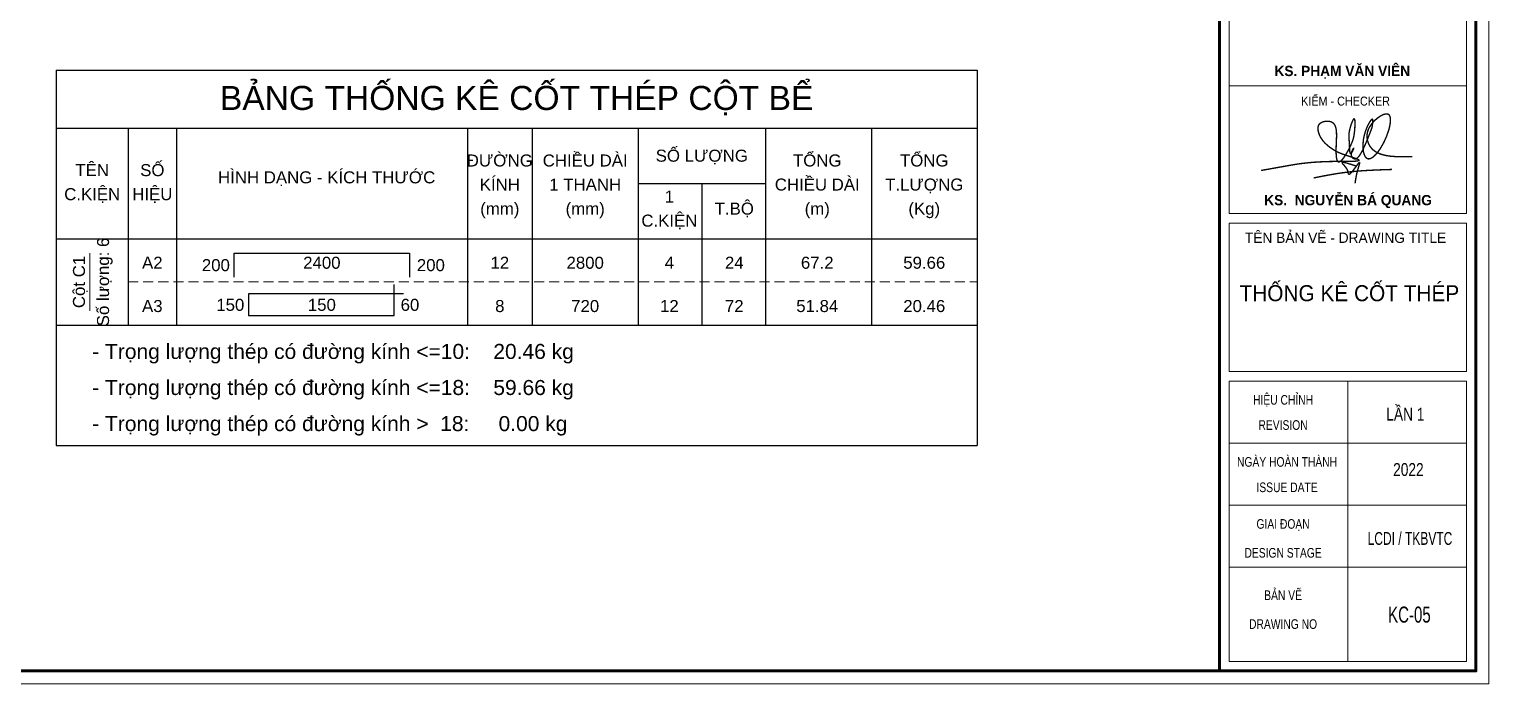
# Model space of a CAD drawing. Extents: x -192823 to 24985, y 78808 to 102574.
# Drawn here: x -26824 to -8615, y 78808 to 86972 of the extents above; entities that cross this region are included whole.
import ezdxf
from ezdxf.enums import TextEntityAlignment as Align

# ---------------------------------------------------------------- set-up
doc = ezdxf.new("R2010")
doc.units = 0
doc.header["$LTSCALE"] = 5
doc.header["$MEASUREMENT"] = 0
doc.linetypes.add('HIDDEN', pattern=[0.375, 0.25, -0.125])
doc.layers.get('0').update_dxf_attribs({"linetype": 'CONTINUOUS', "lineweight": 25})
doc.layers.get('DEFPOINTS').update_dxf_attribs({"linetype": 'CONTINUOUS', "lineweight": 9})
for name, color, linetype, lineweight in [('Khungten_LCDI', 7, 'CONTINUOUS', 25), ('LC ISO', 153, 'CONTINUOUS', 13), ('LC MANH DUT', 35, 'HIDDEN', 5), ('LC Net dam 1', 30, 'CONTINUOUS', 30), ('LC Net thay', 7, 'CONTINUOUS', 25), ('LC Text1', 3, 'CONTINUOUS', 20)]:
    doc.layers.add(name, color=color, linetype=linetype, lineweight=lineweight)
doc.styles.add('Hoa', font='micross.ttf')
doc.styles.add('Khungten', font='', dxfattribs={"width": 0.9, "height": 5000})
doc.styles.add('Thuong', font='micross.ttf')
doc.styles.add('Title', font='', dxfattribs={"width": 0.8})
doc.styles.add('VNAVANTH', font='', dxfattribs={"width": 0.6})
doc.styles.get('Khungten').set_extended_font_data('.VnAvantH')
doc.styles.get('Title').set_extended_font_data('.VnBlackH')
doc.styles.get('VNAVANTH').set_extended_font_data('.VnAvantH', bold=True)

# ---------------------------------------------------------------- blocks, each defined once
blk = doc.blocks.new('NGUYEN BA QUANG')
at = {"layer": 'LC ISO', "const_width": 54}
for points in [[(-3416, -557, -0.001023), (-2231, -345, -0.008385), (-1869, -289, -0.026114), (-905, -212, -0.007166), (-491, -205, 0.001773), (-49, -203, 0.009736), (200, -197, 0.025773), (331, -186, 0.054465), (383, -173, 0.09183), (397, -166, 0.386262), (399, -152, 0.129793), (379, -135, 0.036801), (321, -108, 0.016128), (184, -59, -0.006736), (-183, 62, -0.023924), (-416, 154, -0.046785), (-684, 310, -0.041509), (-918, 503, -0.092678), (-1136, 813, -0.077778), (-1199, 1035, -0.070106), (-1196, 1141, -0.201572), (-1106, 1286, -0.091887), (-982, 1343, -0.118851), (-732, 1351, -0.227561), (-543, 1208, -0.055716), (-508, 1121, -0.035741), (-487, 1019, -0.022757), (-478, 904, -0.018678), (-477, 714, 0.005361), (-493, 294, 0.022501), (-487, 25, 0.024956), (-474, -85, 0.051878), (-451, -169, 0.084004), (-427, -209, 0.302699), (-372, -224, 0.091028), (-331, -204, 0.045769), (-285, -164, 0.031407), (-218, -87, 0.026473), (-114, 66, 0.038878), (124, 530, 0.063388), (207, 831, 0.030377), (243, 1236, 0.019395), (241, 1350, 0.050857), (231, 1429, 0.089259), (221, 1451, 0.446193), (202, 1454, 0.08967), (185, 1438, 0.048315), (156, 1388, 0.024568), (114, 1288, 0.037087), (24, 971, 0.06811), (7, 722, 0.007404), (19, 571, -0.009821), (27, 442, 0.013775), (38, 214, 0.023991), (46, 154, 0.068642), (58, 113, 0.168495), (71, 99, 0.190472), (82, 99, 0.135753), (102, 116, 0.042547), (133, 165, 0.037247), (185, 280, 0.083462), (192, 310, 0.752396), (189, 311, 0.077103), (170, 286, 0.067778), (106, 135, 0.079642), (97, 52, 0.07615), (107, 12, 0.090818), (168, -77, 0.162992), (233, -111, 0.134535), (287, -101, 0.046135), (315, -85, 0.0589), (372, -33, 0.033446), (431, 44, 0.020493), (492, 142, 0.018931), (584, 325, 0.012315), (712, 617, 0.006262), (906, 1114)], [(906, 1114, 0.006821), (929, 1272, 0.011774), (937, 1340, 0.026266), (938, 1394, 0.052103), (935, 1423, 0.076783), (930, 1436, 0.163971), (923, 1442, 0.170042), (914, 1442, 0.080479), (902, 1436, 0.05585), (881, 1417, 0.031056), (847, 1375, 0.025203), (791, 1286, 0.116129), (556, 476, 0.061974), (575, 166, 0.045365), (610, 47, 0.070676), (660, -41, 0.091415), (710, -86, 0.146905), (783, -104, 0.068448), (833, -95, 0.049636), (885, -72, 0.053986), (978, -6, 0.029209), (1056, 69, 0.021304), (1134, 162, 0.025491), (1250, 329, 0.068873), (1561, 1027, 0.01773), (1596, 1171, 0.037697), (1624, 1368, 0.029037), (1623, 1453, 0.04288), (1613, 1525, 0.066726), (1590, 1583, 0.100495), (1556, 1623, 0.111871), (1508, 1644, 0.054631), (1469, 1647, 0.041179), (1426, 1643, 0.04561), (1355, 1623, 0.04967), (1225, 1558, 0.109429), (829, 1164, 0.05047), (753, 1012, 0.368126), (1079, 156, 0.040655), (1223, 90, 0.031441), (1383, 42, 0.023503), (1557, 9, 0.017084), (1742, -10, 0.011936), (1936, -19, 0.009133), (2206, -21, 0.002915), (2480, -16)], [(-1368, -847, -0.004051), (-800, -737, -0.026384), (342, -582, -0.006339), (726, -556, -0.004215), (1111, -537, -0.002629), (1689, -517)], [(274, -380, 0.002584), (99, -322, 0.004829), (-9, -289, 0.009549), (-104, -262, 0.02019), (-180, -245, 0.020391), (-210, -242, 0.037792), (-233, -241, 0.083891), (-249, -244, 0.129866), (-256, -250, 0.170647), (-258, -257, 0.074142), (-257, -264, 0.04333), (-253, -271, 0.038982), (-240, -290, 0.018381), (-209, -327, -0.006145), (-155, -388, -0.017161), (-112, -442, -0.029179), (-72, -502, -0.056277), (-39, -577, -0.025416), (-31, -610, -0.003247), (-24, -652, 0.033316), (-18, -677, 0.055631), (-12, -689, 0.087521), (-5, -698, 0.15828), (8, -703, 0.07777), (18, -702, 0.051495), (30, -698, 0.04838), (50, -685, 0.02792), (72, -667, 0.021215), (104, -635, 0.012757), (138, -596, 0.011354), (192, -528, 0.005945), (265, -430, -0.007904), (360, -301, -0.011483), (384, -270, -0.027823), (404, -249, -0.066961), (415, -240, -0.123545), (420, -238, -0.248584), (424, -240, -0.12084), (426, -246, -0.064597), (426, -260, -0.027008), (421, -289, -0.011306), (411, -326, -0.007085), (384, -419, 0.007773), (340, -569, 0.03162), (266, -923, 0.004795), (248, -1055)]]:
    blk.add_lwpolyline(points, format="xyb", dxfattribs=at)
blk = doc.blocks.new('ha tang Nui Beo')
at = {"layer": 'DEFPOINTS', "lineweight": 0}
blk.add_lwpolyline([(-1200, -14850), (-1200, 14850), (40800, 14850), (40800, -14850)], close=True, dxfattribs=at)
at = {"layer": 'Khungten_LCDI', "color": 5, "lineweight": 60}
blk.add_line((36600, 14650), (36600, -14650), dxfattribs=at)
at = {"layer": 'Khungten_LCDI', "color": 5, "lineweight": 25}
blk.add_line((40600, -14650), (40600, 14650), dxfattribs=at)
at = {"layer": 'Khungten_LCDI', "color": 9, "lineweight": 15}
for p, q in [((38600, -10133), (38600, -14500)), ((40450, -11100), (36750, -11100)), ((40450, -12067), (36750, -12067)), ((40450, -13033), (36750, -13033))]:
    blk.add_line(p, q, dxfattribs=at)
at = {"layer": 'Khungten_LCDI', "color": 5, "lineweight": 60}
blk.add_lwpolyline([(0, -14650), (0, 14650), (40600, 14650), (40600, -14650)], close=True, dxfattribs=at)
at = {"layer": 'Khungten_LCDI', "color": 9, "lineweight": 15}
for points in [[(36750, -5526), (40450, -5526), (40450, -3535), (36750, -3535)], [(36750, -7517), (40450, -7517), (40450, -5526), (36750, -5526)], [(36750, -9983), (40450, -9983), (40450, -7667), (36750, -7667)], [(36750, -14500), (40450, -14500), (40450, -10133), (36750, -10133)]]:
    blk.add_lwpolyline(points, close=True, dxfattribs=at)
at = {"layer": 'LC Net dam 1', "xscale": 0.4, "yscale": 0.4, "zscale": 0.4}
blk.add_blockref('NGUYEN BA QUANG', (38616, -6625), dxfattribs=at)
at = {"color": 7}
for s, style, p in [('Ks. ph¹m v¨n viªn', 'VNAVANTH', (38515, -5376)), ('ks.  NGUYÔN B¸ QUANG', 'VNAVANTH', (38605, -7390)), ('tªn b¶n vÏ - drawing title', 'Khungten', (38566, -7977))]:
    blk.add_text(s, height=160, dxfattribs=dict(at, style=style)).set_placement(p, align=Align.CENTER)
for s, height, style, width, p in [('kiÓm - checker', 140, 'Khungten', 0.9, (38566, -5836)), ('hiÖu chØnh', 150, 'Khungten', 0.8, (37592, -10499)), ('revision', 150, 'Khungten', 0.8, (37592, -10891)), ('ngµy hoµn thµnh', 150, 'Khungten', 0.8, (37654, -11466)), ('issue date', 150, 'Khungten', 0.8, (37654, -11862)), ('giai ®o¹n', 150, 'Khungten', 0.8, (37592, -12433)), ('lcdi / TKbvtc', 200, 'Title', 0.7, (39571, -12684)), ('design stage', 150, 'Khungten', 0.8, (37592, -12883)), ('b¶n vÏ', 150, 'Khungten', 0.8, (37592, -13544)), ('drawing nO', 150, 'Khungten', 0.8, (37592, -13994))]:
    blk.add_text(s, height=height, dxfattribs=dict(at, style=style, width=width)).set_placement(p, align=Align.CENTER)
at = {"color": 7, "style": 'Khungten', "width": 0.8}
for tag, p in [('REVISION', (39499, -10746)), ('NGAYHT', (39546, -11609))]:
    blk.add_attdef(tag, text='', height=200, dxfattribs=at).set_placement(p, align=Align.CENTER)
at = {"layer": 'LC Text1', "style": 'Title', "width": 1.485915}
for tag, p, p2 in [('TENBANVE1', (36913, -8886), (40339, -8886)), ('TENBANVE2', (36913, -9562), (40339, -9562))]:
    blk.add_attdef(tag, text='', height=250, dxfattribs=at).set_placement(p, p2, align=Align.FIT)
at = {"layer": 'LC Text1', "style": 'Title', "width": 0.7}
blk.add_attdef('SOBANVE', text='', height=250, dxfattribs=at).set_placement((39562, -13896), align=Align.CENTER)

msp = doc.modelspace()

# ---------------------------------------------------------------- linework, layer by layer
at = {"layer": 'LC MANH DUT', "ltscale": 100}
for p, q in [((-25587.7, 83819.5), (-14997.7, 83819.5)), ((-25587.7, 83279.5), (-14997.7, 83279.5))]:
    msp.add_line(p, q, dxfattribs=at)
at = {"layer": 'LC Net dam 1'}
for points in [[(-24267.7, 83879.5), (-24267.7, 84179.5), (-22077.7, 84179.5), (-22077.7, 83879.5)], [(-22152.7, 83669.5), (-24087.7, 83669.5), (-24087.7, 83399.5), (-22272.7, 83399.5), (-22272.7, 83789.5)]]:
    msp.add_lwpolyline(points, dxfattribs=at)
at = {"layer": 'LC Net thay'}
for p, q in [((-26487.7, 86459.5), (-14997.7, 86459.5)), ((-26487.7, 86459.5), (-26487.7, 81779.5)), ((-14997.7, 86459.5), (-14997.7, 81779.5)), ((-26487.7, 85739.5), (-14997.7, 85739.5)), ((-25587.7, 85739.5), (-25587.7, 83279.5)), ((-24987.7, 85739.5), (-24987.7, 83279.5)), ((-21357.7, 85739.5), (-21357.7, 83279.5)), ((-20547.7, 85739.5), (-20547.7, 83279.5)), ((-19227.7, 85739.5), (-19227.7, 83279.5)), ((-17637.7, 85739.5), (-17637.7, 83279.5)), ((-16317.7, 85739.5), (-16317.7, 83279.5)), ((-19227.7, 85049.5), (-17637.7, 85049.5)), ((-18432.7, 85049.5), (-18432.7, 83279.5)), ((-26487.7, 84359.5), (-14997.7, 84359.5)), ((-26487.7, 83279.5), (-14997.7, 83279.5)), ((-26487.7, 83279.5), (-14997.7, 83279.5)), ((-26487.7, 81779.5), (-14997.7, 81779.5))]:
    msp.add_line(p, q, dxfattribs=at)
at = {"layer": 'LC Text1'}
msp.add_line((-26067.7, 83459.5), (-26067.7, 84179.5), dxfattribs=at)

# ---------------------------------------------------------------- block references
at = {"layer": 'LC Net thay'}
ref = msp.add_blockref('ha tang Nui Beo', (-41255.1, 90688.2), dxfattribs=dict(at, xscale=0.8, yscale=0.8, zscale=0.8))
ref.add_attrib('NGAYHT', '2022', dxfattribs={"layer": 'LC Text1', "height": 160, "style": 'Khungten', "width": 0.8}).set_placement((-9618.2, 81400.7), align=Align.CENTER)
ref.add_attrib('REVISION', 'lÇn 1', dxfattribs={"layer": 'LC Text1', "height": 160, "style": 'Khungten', "width": 0.8}).set_placement((-9656.1, 82091.1), align=Align.CENTER)
ref.add_attrib('SOBANVE', 'kc-05', dxfattribs={"layer": 'LC Text1', "height": 200, "style": 'Title', "width": 0.7}).set_placement((-9605.5, 79571.2), align=Align.CENTER)
ref.add_attrib('TENBANVE1', 'thèng kª cèt thÐp', dxfattribs={"layer": 'LC Text1', "height": 200, "style": 'Title', "width": 0.861916}).set_placement((-11724.9, 83579.6), (-8983.8, 83579.6), align=Align.FIT)

# ---------------------------------------------------------------- texts
at = {"layer": 'LC Text1', "color": 4, "style": 'Hoa'}
msp.add_text('BẢNG THỐNG KÊ CỐT THÉP CỘT BỂ', height=300, dxfattribs=at).set_placement((-20742.7, 85964.5), align=Align.CENTER)
at = {"layer": 'LC Text1'}
for s, style, p in [('ĐƯỜNG', 'Hoa', (-20952.7, 85259.5)), ('CHIỀU DÀI', 'Hoa', (-19887.7, 85259.5)), ('SỐ LƯỢNG', 'Hoa', (-18432.7, 85319.5)), ('TỔNG', 'Hoa', (-16992.7, 85259.5)), ('TỔNG', 'Hoa', (-15657.7, 85259.5)), ('TÊN', 'Hoa', (-26037.7, 85139.5)), ('SỐ', 'Hoa', (-25287.7, 85139.5)), ('HÌNH DẠNG - KÍCH THƯỚC', 'Hoa', (-23112.7, 85049.5)), ('KÍNH', 'Hoa', (-20952.7, 84959.5)), ('1 THANH', 'Hoa', (-19887.7, 84959.5)), ('CHIỀU DÀI', 'Hoa', (-16992.7, 84959.5)), ('T.LƯỢNG', 'Hoa', (-15657.7, 84959.5)), ('C.KIỆN', 'Hoa', (-26037.7, 84839.5)), ('HIỆU', 'Hoa', (-25287.7, 84839.5)), ('1', 'Hoa', (-18837.7, 84809.5)), ('(mm)', 'Thuong', (-20952.7, 84659.5)), ('(mm)', 'Thuong', (-19887.7, 84659.5)), ('C.KIỆN', 'Hoa', (-18837.7, 84509.5)), ('T.BỘ', 'Hoa', (-18027.7, 84659.5)), ('(m)', 'Thuong', (-16992.7, 84659.5)), ('(Kg)', 'Thuong', (-15657.7, 84659.5))]:
    msp.add_text(s, height=150, dxfattribs=dict(at, style=style)).set_placement(p, align=Align.CENTER)
at = {"layer": 'LC Text1', "style": 'Hoa'}
for s, p in [('Số lượng: 6', (-25827.7, 83819.5)), ('Cột C1', (-26127.7, 83819.5))]:
    msp.add_text(s, height=150, rotation=90.00021, dxfattribs=at).set_placement(p, align=Align.CENTER)
for s, p in [('A2', (-25287.7, 83939.5)), ('2400', (-23172.7, 83939.5)), ('12', (-20952.7, 83939.5)), ('A3', (-25287.7, 83399.5)), ('150', (-23172.7, 83414.5)), ('8', (-20952.7, 83399.5))]:
    msp.add_text(s, height=150, dxfattribs=at).set_placement(p, align=Align.BOTTOM_CENTER)
at = {"layer": 'LC Text1', "color": 7, "style": 'Hoa'}
for s, p in [('2800', (-19887.7, 83939.5)), ('4', (-18837.7, 83939.5)), ('24', (-18027.7, 83939.5)), ('67.2', (-16992.7, 83939.5)), ('59.66', (-15657.7, 83939.5)), ('720', (-19887.7, 83399.5)), ('12', (-18837.7, 83399.5)), ('72', (-18027.7, 83399.5)), ('51.84', (-16992.7, 83399.5)), ('20.46', (-15657.7, 83399.5))]:
    msp.add_text(s, height=150, dxfattribs=at).set_placement(p, align=Align.BOTTOM_CENTER)
at = {"layer": 'LC Text1', "style": 'Hoa'}
for s, p in [('200', (-24320.2, 83909.5)), ('150', (-24140.2, 83414.5))]:
    msp.add_text(s, height=150, dxfattribs=at).set_placement(p, align=Align.BOTTOM_RIGHT)
for s, p in [('200', (-21987.7, 83909.5)), ('60', (-22190.2, 83414.5))]:
    msp.add_text(s, height=150, dxfattribs=at).set_placement(p, align=Align.BOTTOM_LEFT)
for s, p in [('- Trọng lượng thép có đường kính <=10:    20.46 kg', (-26037.7, 82859.5)), ('- Trọng lượng thép có đường kính <=18:    59.66 kg', (-26037.7, 82409.5)), ('- Trọng lượng thép có đường kính >  18:     0.00 kg', (-26037.7, 81959.5))]:
    msp.add_text(s, height=187.5, dxfattribs=at).set_placement(p)

doc.saveas('drawing.dxf')
